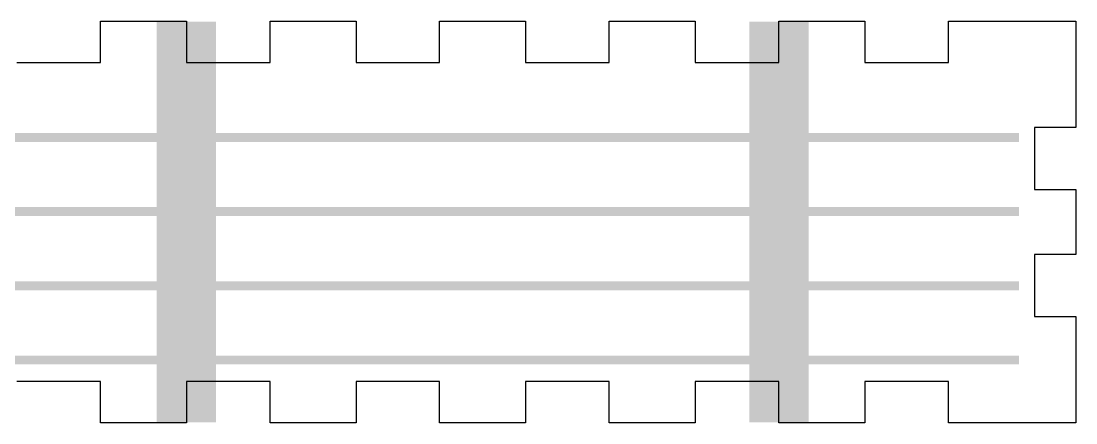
# Model space of a CAD drawing. Header units: millimetres. Extents: x 6 to 441, y 6 to 299.
# Drawn here: x 255.8 to 327, y 197 to 224 of the extents above; entities that cross this region are included whole.
import ezdxf

# ---------------------------------------------------------------- set-up
doc = ezdxf.new("R2010")
doc.units = ezdxf.units.MM
doc.layers.add('CUT', color=1, linetype='Continuous')
doc.layers.add('RASTER', color=7, linetype='Continuous')

msp = doc.modelspace()

# ---------------------------------------------------------------- hatches: boundary and pattern name
at = {"layer": 'RASTER'}
for points in [[(265, 224), (269, 224), (269, 197), (265, 197)], [(305, 224), (309, 224), (309, 197), (305, 197)], [(267.55, 218.6), (267.545, 218.528), (267.531, 218.458), (267.508, 218.39), (267.476, 218.325), (267.436, 218.265), (267.389, 218.211), (267.335, 218.164), (267.275, 218.124), (267.21, 218.092), (267.142, 218.069), (267.072, 218.055), (267, 218.05), (266.928, 218.055), (266.858, 218.069), (266.79, 218.092), (266.725, 218.124), (266.665, 218.164), (266.611, 218.211), (266.564, 218.265), (266.524, 218.325), (266.492, 218.39), (266.469, 218.458), (266.455, 218.528), (266.45, 218.6), (266.455, 218.672), (266.469, 218.742), (266.492, 218.81), (266.524, 218.875), (266.564, 218.935), (266.611, 218.989), (266.665, 219.036), (266.725, 219.076), (266.79, 219.108), (266.858, 219.131), (266.928, 219.145), (267, 219.15), (267.072, 219.145), (267.142, 219.131), (267.21, 219.108), (267.275, 219.076), (267.335, 219.036), (267.389, 218.989), (267.436, 218.935), (267.476, 218.875), (267.508, 218.81), (267.531, 218.742), (267.545, 218.672)], [(307.55, 218.6), (307.545, 218.528), (307.531, 218.458), (307.508, 218.39), (307.476, 218.325), (307.436, 218.265), (307.389, 218.211), (307.335, 218.164), (307.275, 218.124), (307.21, 218.092), (307.142, 218.069), (307.072, 218.055), (307, 218.05), (306.928, 218.055), (306.858, 218.069), (306.79, 218.092), (306.725, 218.124), (306.665, 218.164), (306.611, 218.211), (306.564, 218.265), (306.524, 218.325), (306.492, 218.39), (306.469, 218.458), (306.455, 218.528), (306.45, 218.6), (306.455, 218.672), (306.469, 218.742), (306.492, 218.81), (306.524, 218.875), (306.564, 218.935), (306.611, 218.989), (306.665, 219.036), (306.725, 219.076), (306.79, 219.108), (306.858, 219.131), (306.928, 219.145), (307, 219.15), (307.072, 219.145), (307.142, 219.131), (307.21, 219.108), (307.275, 219.076), (307.335, 219.036), (307.389, 218.989), (307.436, 218.935), (307.476, 218.875), (307.508, 218.81), (307.531, 218.742), (307.545, 218.672)], [(250.8, 216.5), (323.2, 216.5), (323.2, 215.9), (250.8, 215.9)], [(250.8, 211.5), (323.2, 211.5), (323.2, 210.9), (250.8, 210.9)], [(267.55, 210.5), (267.545, 210.428), (267.531, 210.358), (267.508, 210.29), (267.476, 210.225), (267.436, 210.165), (267.389, 210.111), (267.335, 210.064), (267.275, 210.024), (267.21, 209.992), (267.142, 209.969), (267.072, 209.955), (267, 209.95), (266.928, 209.955), (266.858, 209.969), (266.79, 209.992), (266.725, 210.024), (266.665, 210.064), (266.611, 210.111), (266.564, 210.165), (266.524, 210.225), (266.492, 210.29), (266.469, 210.358), (266.455, 210.428), (266.45, 210.5), (266.455, 210.572), (266.469, 210.642), (266.492, 210.71), (266.524, 210.775), (266.564, 210.835), (266.611, 210.889), (266.665, 210.936), (266.725, 210.976), (266.79, 211.008), (266.858, 211.031), (266.928, 211.045), (267, 211.05), (267.072, 211.045), (267.142, 211.031), (267.21, 211.008), (267.275, 210.976), (267.335, 210.936), (267.389, 210.889), (267.436, 210.835), (267.476, 210.775), (267.508, 210.71), (267.531, 210.642), (267.545, 210.572)], [(307.55, 210.5), (307.545, 210.428), (307.531, 210.358), (307.508, 210.29), (307.476, 210.225), (307.436, 210.165), (307.389, 210.111), (307.335, 210.064), (307.275, 210.024), (307.21, 209.992), (307.142, 209.969), (307.072, 209.955), (307, 209.95), (306.928, 209.955), (306.858, 209.969), (306.79, 209.992), (306.725, 210.024), (306.665, 210.064), (306.611, 210.111), (306.564, 210.165), (306.524, 210.225), (306.492, 210.29), (306.469, 210.358), (306.455, 210.428), (306.45, 210.5), (306.455, 210.572), (306.469, 210.642), (306.492, 210.71), (306.524, 210.775), (306.564, 210.835), (306.611, 210.889), (306.665, 210.936), (306.725, 210.976), (306.79, 211.008), (306.858, 211.031), (306.928, 211.045), (307, 211.05), (307.072, 211.045), (307.142, 211.031), (307.21, 211.008), (307.275, 210.976), (307.335, 210.936), (307.389, 210.889), (307.436, 210.835), (307.476, 210.775), (307.508, 210.71), (307.531, 210.642), (307.545, 210.572)], [(250.8, 206.5), (323.2, 206.5), (323.2, 205.9), (250.8, 205.9)], [(267.55, 202.4), (267.545, 202.328), (267.531, 202.258), (267.508, 202.19), (267.476, 202.125), (267.436, 202.065), (267.389, 202.011), (267.335, 201.964), (267.275, 201.924), (267.21, 201.892), (267.142, 201.869), (267.072, 201.855), (267, 201.85), (266.928, 201.855), (266.858, 201.869), (266.79, 201.892), (266.725, 201.924), (266.665, 201.964), (266.611, 202.011), (266.564, 202.065), (266.524, 202.125), (266.492, 202.19), (266.469, 202.258), (266.455, 202.328), (266.45, 202.4), (266.455, 202.472), (266.469, 202.542), (266.492, 202.61), (266.524, 202.675), (266.564, 202.735), (266.611, 202.789), (266.665, 202.836), (266.725, 202.876), (266.79, 202.908), (266.858, 202.931), (266.928, 202.945), (267, 202.95), (267.072, 202.945), (267.142, 202.931), (267.21, 202.908), (267.275, 202.876), (267.335, 202.836), (267.389, 202.789), (267.436, 202.735), (267.476, 202.675), (267.508, 202.61), (267.531, 202.542), (267.545, 202.472)], [(307.55, 202.4), (307.545, 202.328), (307.531, 202.258), (307.508, 202.19), (307.476, 202.125), (307.436, 202.065), (307.389, 202.011), (307.335, 201.964), (307.275, 201.924), (307.21, 201.892), (307.142, 201.869), (307.072, 201.855), (307, 201.85), (306.928, 201.855), (306.858, 201.869), (306.79, 201.892), (306.725, 201.924), (306.665, 201.964), (306.611, 202.011), (306.564, 202.065), (306.524, 202.125), (306.492, 202.19), (306.469, 202.258), (306.455, 202.328), (306.45, 202.4), (306.455, 202.472), (306.469, 202.542), (306.492, 202.61), (306.524, 202.675), (306.564, 202.735), (306.611, 202.789), (306.665, 202.836), (306.725, 202.876), (306.79, 202.908), (306.858, 202.931), (306.928, 202.945), (307, 202.95), (307.072, 202.945), (307.142, 202.931), (307.21, 202.908), (307.275, 202.876), (307.335, 202.836), (307.389, 202.789), (307.436, 202.735), (307.476, 202.675), (307.508, 202.61), (307.531, 202.542), (307.545, 202.472)], [(250.8, 201.5), (323.2, 201.5), (323.2, 200.9), (250.8, 200.9)]]:
    msp.add_hatch(color=7, dxfattribs=at).paths.add_polyline_path(points)

# ---------------------------------------------------------------- linework, layer by layer
at = {"layer": 'CUT'}
msp.add_lwpolyline([(255.563, 221.24), (261.206, 221.24), (261.206, 224.04), (267.009, 224.04), (267.009, 221.24), (272.652, 221.24), (272.652, 224.04), (278.455, 224.04), (278.455, 221.24), (284.098, 221.24), (284.098, 224.04), (289.902, 224.04), (289.902, 221.24), (295.545, 221.24), (295.545, 224.04), (301.348, 224.04), (301.348, 221.24), (306.991, 221.24), (306.991, 224.04), (312.794, 224.04), (312.794, 221.24), (318.437, 221.24), (318.437, 224.04), (324.2, 224.04), (327.04, 224.04), (327.04, 221.2), (327.04, 216.88), (324.24, 216.88), (324.24, 212.68), (327.04, 212.68), (327.04, 208.32), (324.24, 208.32), (324.24, 204.12), (327.04, 204.12), (327.04, 199.8), (327.04, 196.96), (324.2, 196.96), (318.437, 196.96), (318.437, 199.76), (312.794, 199.76), (312.794, 196.96), (306.991, 196.96), (306.991, 199.76), (301.348, 199.76), (301.348, 196.96), (295.545, 196.96), (295.545, 199.76), (289.902, 199.76), (289.902, 196.96), (284.098, 196.96), (284.098, 199.76), (278.455, 199.76), (278.455, 196.96), (272.652, 196.96), (272.652, 199.76), (267.009, 199.76), (267.009, 196.96), (261.206, 196.96), (261.206, 199.76), (255.563, 199.76)], dxfattribs=at)

doc.saveas('drawing.dxf')
